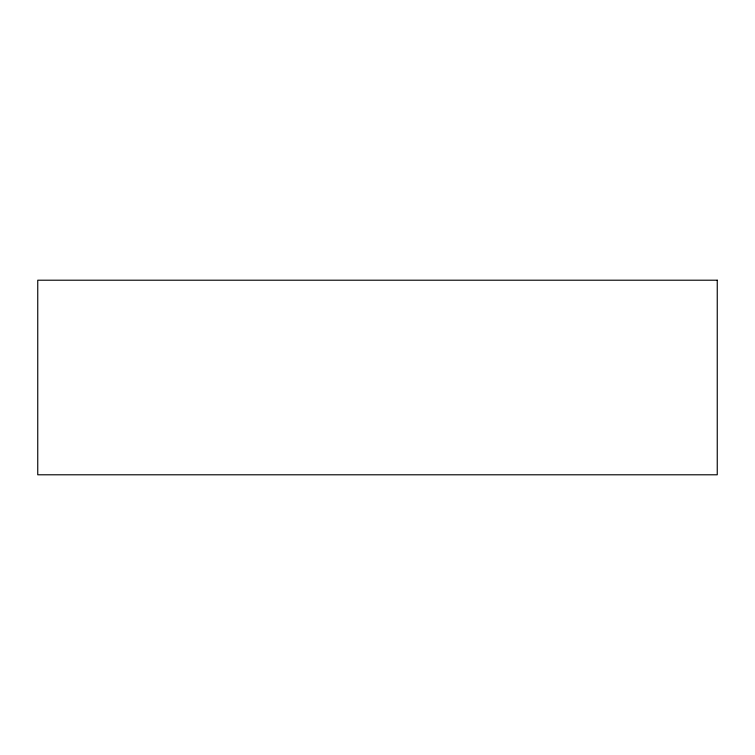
<?xml version="1.0" encoding="UTF-8"?>
<svg xmlns="http://www.w3.org/2000/svg" width="755" height="755" viewBox="0 0 755 755"><rect width="100%" height="100%" fill="white"/><g stroke="black" fill="none" stroke-linecap="round" stroke-linejoin="round"><path stroke-width="1.13" d="M717.25 280.209L37.75 280.209L37.75 474.791L717.25 474.791L717.25 280.209"/></g></svg>
